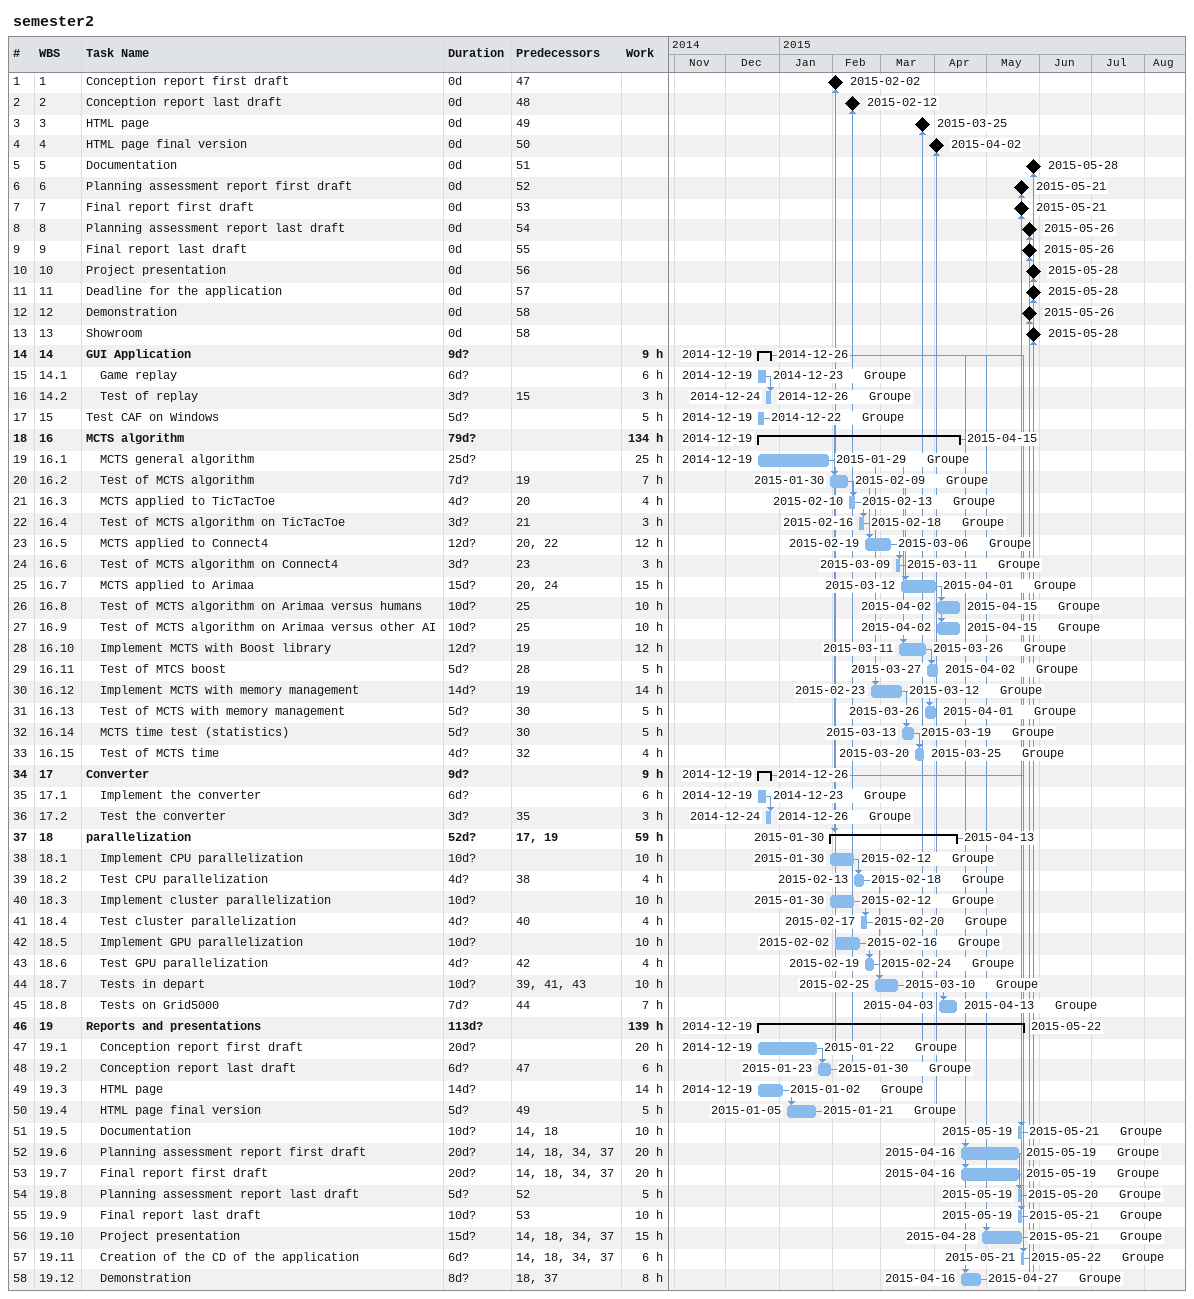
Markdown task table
semester2

| ID | WBS | Task | Duration | Start | Finish | Predecessors | Resources | Work (h) |
|---|---|---|---|---|---|---|---|---|
| 1 | 1 | Conception report first draft | 0d | 2015-02-02 | 2015-02-02 | 47 |  |  |
| 2 | 2 | Conception report last draft | 0d | 2015-02-12 | 2015-02-12 | 48 |  |  |
| 3 | 3 | HTML page | 0d | 2015-03-25 | 2015-03-25 | 49 |  |  |
| 4 | 4 | HTML page final version | 0d | 2015-04-02 | 2015-04-02 | 50 |  |  |
| 5 | 5 | Documentation | 0d | 2015-05-28 | 2015-05-28 | 51 |  |  |
| 6 | 6 | Planning assessment report first draft | 0d | 2015-05-21 | 2015-05-21 | 52 |  |  |
| 7 | 7 | Final report first draft | 0d | 2015-05-21 | 2015-05-21 | 53 |  |  |
| 8 | 8 | Planning assessment report last draft | 0d | 2015-05-26 | 2015-05-26 | 54 |  |  |
| 9 | 9 | Final report last draft | 0d | 2015-05-26 | 2015-05-26 | 55 |  |  |
| 10 | 10 | Project presentation | 0d | 2015-05-28 | 2015-05-28 | 56 |  |  |
| 11 | 11 | Deadline for the application | 0d | 2015-05-28 | 2015-05-28 | 57 |  |  |
| 12 | 12 | Demonstration | 0d | 2015-05-26 | 2015-05-26 | 58 |  |  |
| 13 | 13 | Showroom | 0d | 2015-05-28 | 2015-05-28 | 58 |  |  |
| 14 | 14 | **GUI Application** | 9d? | 2014-12-19 | 2014-12-26 |  |  | 9 |
| 15 | 14.1 | Game replay | 6d? | 2014-12-19 | 2014-12-23 |  | Groupe | 6 |
| 16 | 14.2 | Test of replay | 3d? | 2014-12-24 | 2014-12-26 | 15 | Groupe | 3 |
| 17 | 15 | Test CAF on Windows | 5d? | 2014-12-19 | 2014-12-22 |  | Groupe | 5 |
| 18 | 16 | **MCTS algorithm** | 79d? | 2014-12-19 | 2015-04-15 |  |  | 134 |
| 19 | 16.1 | MCTS general algorithm | 25d? | 2014-12-19 | 2015-01-29 |  | Groupe | 25 |
| 20 | 16.2 | Test of MCTS algorithm | 7d? | 2015-01-30 | 2015-02-09 | 19 | Groupe | 7 |
| 21 | 16.3 | MCTS applied to TicTacToe | 4d? | 2015-02-10 | 2015-02-13 | 20 | Groupe | 4 |
| 22 | 16.4 | Test of MCTS algorithm on TicTacToe | 3d? | 2015-02-16 | 2015-02-18 | 21 | Groupe | 3 |
| 23 | 16.5 | MCTS applied to Connect4 | 12d? | 2015-02-19 | 2015-03-06 | 20, 22 | Groupe | 12 |
| 24 | 16.6 | Test of MCTS algorithm on Connect4 | 3d? | 2015-03-09 | 2015-03-11 | 23 | Groupe | 3 |
| 25 | 16.7 | MCTS applied to Arimaa | 15d? | 2015-03-12 | 2015-04-01 | 20, 24 | Groupe | 15 |
| 26 | 16.8 | Test of MCTS algorithm on Arimaa versus humans | 10d? | 2015-04-02 | 2015-04-15 | 25 | Groupe | 10 |
| 27 | 16.9 | Test of MCTS algorithm on Arimaa versus other AI | 10d? | 2015-04-02 | 2015-04-15 | 25 | Groupe | 10 |
| 28 | 16.10 | Implement MCTS with Boost library | 12d? | 2015-03-11 | 2015-03-26 | 19 | Groupe | 12 |
| 29 | 16.11 | Test of MTCS boost | 5d? | 2015-03-27 | 2015-04-02 | 28 | Groupe | 5 |
| 30 | 16.12 | Implement MCTS with memory management | 14d? | 2015-02-23 | 2015-03-12 | 19 | Groupe | 14 |
| 31 | 16.13 | Test of MCTS with memory management | 5d? | 2015-03-26 | 2015-04-01 | 30 | Groupe | 5 |
| 32 | 16.14 | MCTS time test (statistics) | 5d? | 2015-03-13 | 2015-03-19 | 30 | Groupe | 5 |
| 33 | 16.15 | Test of MCTS time | 4d? | 2015-03-20 | 2015-03-25 | 32 | Groupe | 4 |
| 34 | 17 | **Converter** | 9d? | 2014-12-19 | 2014-12-26 |  |  | 9 |
| 35 | 17.1 | Implement the converter | 6d? | 2014-12-19 | 2014-12-23 |  | Groupe | 6 |
| 36 | 17.2 | Test the converter | 3d? | 2014-12-24 | 2014-12-26 | 35 | Groupe | 3 |
| 37 | 18 | **parallelization** | 52d? | 2015-01-30 | 2015-04-13 | 17, 19 |  | 59 |
| 38 | 18.1 | Implement CPU parallelization | 10d? | 2015-01-30 | 2015-02-12 |  | Groupe | 10 |
| 39 | 18.2 | Test CPU parallelization | 4d? | 2015-02-13 | 2015-02-18 | 38 | Groupe | 4 |
| 40 | 18.3 | Implement cluster parallelization | 10d? | 2015-01-30 | 2015-02-12 |  | Groupe | 10 |
| 41 | 18.4 | Test cluster parallelization | 4d? | 2015-02-17 | 2015-02-20 | 40 | Groupe | 4 |
| 42 | 18.5 | Implement GPU parallelization | 10d? | 2015-02-02 | 2015-02-16 |  | Groupe | 10 |
| 43 | 18.6 | Test GPU parallelization | 4d? | 2015-02-19 | 2015-02-24 | 42 | Groupe | 4 |
| 44 | 18.7 | Tests in depart | 10d? | 2015-02-25 | 2015-03-10 | 39, 41, 43 | Groupe | 10 |
| 45 | 18.8 | Tests on Grid5000 | 7d? | 2015-04-03 | 2015-04-13 | 44 | Groupe | 7 |
| 46 | 19 | **Reports and presentations** | 113d? | 2014-12-19 | 2015-05-22 |  |  | 139 |
| 47 | 19.1 | Conception report first draft | 20d? | 2014-12-19 | 2015-01-22 |  | Groupe | 20 |
| 48 | 19.2 | Conception report last draft | 6d? | 2015-01-23 | 2015-01-30 | 47 | Groupe | 6 |
| 49 | 19.3 | HTML page | 14d? | 2014-12-19 | 2015-01-02 |  | Groupe | 14 |
| 50 | 19.4 | HTML page final version | 5d? | 2015-01-05 | 2015-01-21 | 49 | Groupe | 5 |
| 51 | 19.5 | Documentation | 10d? | 2015-05-19 | 2015-05-21 | 14, 18 | Groupe | 10 |
| 52 | 19.6 | Planning assessment report first draft | 20d? | 2015-04-16 | 2015-05-19 | 14, 18, 34, 37 | Groupe | 20 |
| 53 | 19.7 | Final report first draft | 20d? | 2015-04-16 | 2015-05-19 | 14, 18, 34, 37 | Groupe | 20 |
| 54 | 19.8 | Planning assessment report last draft | 5d? | 2015-05-19 | 2015-05-20 | 52 | Groupe | 5 |
| 55 | 19.9 | Final report last draft | 10d? | 2015-05-19 | 2015-05-21 | 53 | Groupe | 10 |
| 56 | 19.10 | Project presentation | 15d? | 2015-04-28 | 2015-05-21 | 14, 18, 34, 37 | Groupe | 15 |
| 57 | 19.11 | Creation of the CD of the application | 6d? | 2015-05-21 | 2015-05-22 | 14, 18, 34, 37 | Groupe | 6 |
| 58 | 19.12 | Demonstration | 8d? | 2015-04-16 | 2015-04-27 | 18, 37 | Groupe | 8 |
